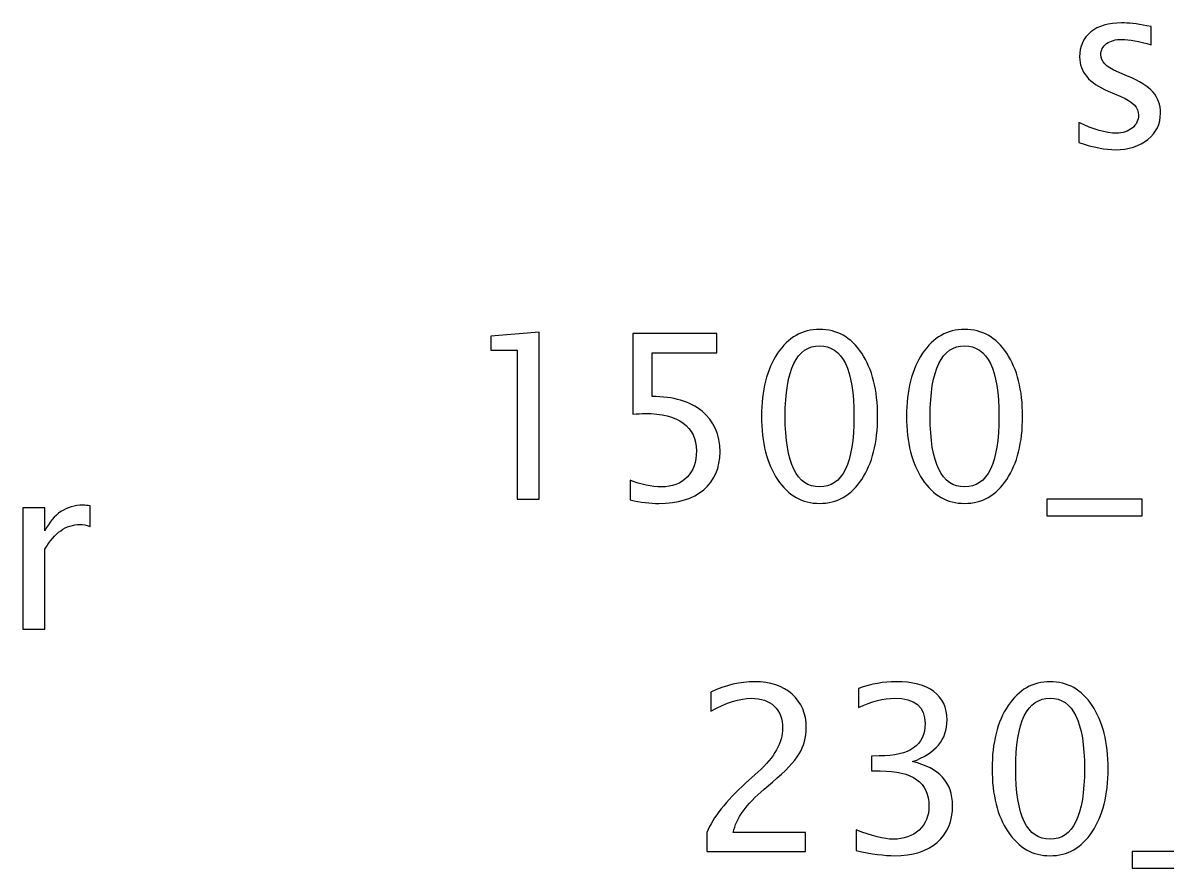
# Model space of a CAD drawing. Header units: centimetres. Extents: x -87 to 69, y -70 to 88.
# Drawn here: x -38.19 to -24.98, y 55.85 to 65.6 of the extents above; entities that cross this region are included whole.
import ezdxf

# ---------------------------------------------------------------- set-up
doc = ezdxf.new("R2010")
doc.units = ezdxf.units.CM
doc.header["$MEASUREMENT"] = 0
doc.layers.add('Layer 1', color=7, linetype='Continuous')

msp = doc.modelspace()

# ---------------------------------------------------------------- linework, layer by layer
at = {"layer": 'Layer 1'}
for points, knots in [([(-26.00073, 64.22071), (-26.00073, 64.22071), (-26.00073, 64.45354), (-26.00073, 64.45354), (-26.00073, 64.45354), (-25.83448, 64.37064), (-25.69029, 64.32919), (-25.56726, 64.32919), (-25.56726, 64.32919), (-25.49405, 64.32919), (-25.4332, 64.34903), (-25.38513, 64.38872), (-25.38513, 64.38872), (-25.33707, 64.42797), (-25.31282, 64.47736), (-25.31282, 64.53689), (-25.31282, 64.53689), (-25.31282, 64.62376), (-25.38028, 64.69564), (-25.51522, 64.75252), (-25.51522, 64.75252), (-25.51522, 64.75252), (-25.66383, 64.81558), (-25.66383, 64.81558), (-25.66383, 64.81558), (-25.88299, 64.90642), (-25.99279, 65.03783), (-25.99279, 65.20849), (-25.99279, 65.20849), (-25.99279, 65.33064), (-25.94958, 65.42677), (-25.86315, 65.49688), (-25.86315, 65.49688), (-25.77672, 65.567), (-25.6581, 65.60183), (-25.50772, 65.60183), (-25.50772, 65.60183), (-25.42967, 65.60183), (-25.33266, 65.59125), (-25.21757, 65.56964), (-25.21757, 65.56964), (-25.21757, 65.56964), (-25.16465, 65.5595), (-25.16465, 65.5595), (-25.16465, 65.5595), (-25.16465, 65.5595), (-25.16465, 65.34783), (-25.16465, 65.34783), (-25.16465, 65.34783), (-25.3062, 65.39017), (-25.41909, 65.41133), (-25.50332, 65.41133), (-25.50332, 65.41133), (-25.5774, 65.41133), (-25.63605, 65.39502), (-25.68059, 65.36283), (-25.68059, 65.36283), (-25.72468, 65.33064), (-25.74673, 65.28742), (-25.74673, 65.23318), (-25.74673, 65.23318), (-25.74673, 65.15689), (-25.685, 65.09207), (-25.56108, 65.0396), (-25.56108, 65.0396), (-25.56108, 65.0396), (-25.43893, 64.988), (-25.43893, 64.988), (-25.43893, 64.988), (-25.30047, 64.92979), (-25.20257, 64.86806), (-25.14525, 64.80323), (-25.14525, 64.80323), (-25.08748, 64.73841), (-25.05882, 64.65727), (-25.05882, 64.56026), (-25.05882, 64.56026), (-25.05882, 64.43723), (-25.10732, 64.33625), (-25.20478, 64.25731), (-25.20478, 64.25731), (-25.30179, 64.17838), (-25.42615, 64.13869), (-25.5774, 64.13869), (-25.5774, 64.13869), (-25.69381, 64.13869), (-25.83448, 64.16603), (-26.00073, 64.22071)], [0, 0, 0, 0, 0.04347826, 0.04347826, 0.04347826, 0.04347826, 0.08695652, 0.08695652, 0.08695652, 0.08695652, 0.13043478, 0.13043478, 0.13043478, 0.13043478, 0.17391304, 0.17391304, 0.17391304, 0.17391304, 0.2173913, 0.2173913, 0.2173913, 0.2173913, 0.26086957, 0.26086957, 0.26086957, 0.26086957, 0.30434783, 0.30434783, 0.30434783, 0.30434783, 0.34782609, 0.34782609, 0.34782609, 0.34782609, 0.39130435, 0.39130435, 0.39130435, 0.39130435, 0.43478261, 0.43478261, 0.43478261, 0.43478261, 0.47826087, 0.47826087, 0.47826087, 0.47826087, 0.52173913, 0.52173913, 0.52173913, 0.52173913, 0.56521739, 0.56521739, 0.56521739, 0.56521739, 0.60869565, 0.60869565, 0.60869565, 0.60869565, 0.65217391, 0.65217391, 0.65217391, 0.65217391, 0.69565217, 0.69565217, 0.69565217, 0.69565217, 0.73913043, 0.73913043, 0.73913043, 0.73913043, 0.7826087, 0.7826087, 0.7826087, 0.7826087, 0.82608696, 0.82608696, 0.82608696, 0.82608696, 0.86956522, 0.86956522, 0.86956522, 0.86956522, 0.91304348, 0.91304348, 0.91304348, 0.91304348, 1, 1, 1, 1]), ([(-28.99295, 60.05706), (-29.19359, 60.05706), (-29.35543, 60.14922), (-29.47802, 60.3331), (-29.47802, 60.3331), (-29.60105, 60.51699), (-29.66234, 60.75952), (-29.66234, 61.06115), (-29.66234, 61.06115), (-29.66234, 61.36277), (-29.60105, 61.60531), (-29.47802, 61.78919), (-29.47802, 61.78919), (-29.35543, 61.97308), (-29.19359, 62.06524), (-28.99295, 62.06524), (-28.99295, 62.06524), (-28.79142, 62.06524), (-28.62959, 61.97352), (-28.507, 61.79007), (-28.507, 61.79007), (-28.38485, 61.60663), (-28.32355, 61.36365), (-28.32355, 61.06115), (-28.32355, 61.06115), (-28.32355, 60.75952), (-28.38485, 60.51699), (-28.507, 60.3331), (-28.507, 60.3331), (-28.62959, 60.14922), (-28.79142, 60.05706), (-28.99295, 60.05706)], [0, 0, 0, 0, 0.11111111, 0.11111111, 0.11111111, 0.11111111, 0.22222222, 0.22222222, 0.22222222, 0.22222222, 0.33333333, 0.33333333, 0.33333333, 0.33333333, 0.44444444, 0.44444444, 0.44444444, 0.44444444, 0.55555556, 0.55555556, 0.55555556, 0.55555556, 0.66666667, 0.66666667, 0.66666667, 0.66666667, 0.77777778, 0.77777778, 0.77777778, 0.77777778, 1, 1, 1, 1]), ([(-27.3199, 60.05706), (-27.52054, 60.05706), (-27.68238, 60.14922), (-27.80497, 60.3331), (-27.80497, 60.3331), (-27.928, 60.51699), (-27.98929, 60.75952), (-27.98929, 61.06115), (-27.98929, 61.06115), (-27.98929, 61.36277), (-27.928, 61.60531), (-27.80497, 61.78919), (-27.80497, 61.78919), (-27.68238, 61.97308), (-27.52054, 62.06524), (-27.3199, 62.06524), (-27.3199, 62.06524), (-27.11837, 62.06524), (-26.95654, 61.97352), (-26.83395, 61.79007), (-26.83395, 61.79007), (-26.7118, 61.60663), (-26.6505, 61.36365), (-26.6505, 61.06115), (-26.6505, 61.06115), (-26.6505, 60.75952), (-26.7118, 60.51699), (-26.83395, 60.3331), (-26.83395, 60.3331), (-26.95654, 60.14922), (-27.11837, 60.05706), (-27.3199, 60.05706)], [0, 0, 0, 0, 0.11111111, 0.11111111, 0.11111111, 0.11111111, 0.22222222, 0.22222222, 0.22222222, 0.22222222, 0.33333333, 0.33333333, 0.33333333, 0.33333333, 0.44444444, 0.44444444, 0.44444444, 0.44444444, 0.55555556, 0.55555556, 0.55555556, 0.55555556, 0.66666667, 0.66666667, 0.66666667, 0.66666667, 0.77777778, 0.77777778, 0.77777778, 0.77777778, 1, 1, 1, 1]), ([(-32.48192, 60.10468), (-32.48192, 60.10468), (-32.48192, 61.82712), (-32.48192, 61.82712), (-32.48192, 61.82712), (-32.48192, 61.82712), (-32.78619, 61.82712), (-32.78619, 61.82712), (-32.78619, 61.82712), (-32.78619, 61.82712), (-32.78619, 61.98587), (-32.78619, 61.98587), (-32.78619, 61.98587), (-32.78619, 61.98587), (-32.22792, 62.03349), (-32.22792, 62.03349), (-32.22792, 62.03349), (-32.22792, 62.03349), (-32.22792, 60.10468), (-32.22792, 60.10468), (-32.22792, 60.10468), (-32.22792, 60.10468), (-32.48192, 60.10468), (-32.48192, 60.10468)], [0, 0, 0, 0, 0.14285714, 0.14285714, 0.14285714, 0.14285714, 0.28571429, 0.28571429, 0.28571429, 0.28571429, 0.42857143, 0.42857143, 0.42857143, 0.42857143, 0.57142857, 0.57142857, 0.57142857, 0.57142857, 0.71428571, 0.71428571, 0.71428571, 0.71428571, 1, 1, 1, 1]), ([(-31.17929, 60.09674), (-31.17929, 60.09674), (-31.17929, 60.32428), (-31.17929, 60.32428), (-31.17929, 60.32428), (-31.05273, 60.27313), (-30.93279, 60.24755), (-30.81813, 60.24755), (-30.81813, 60.24755), (-30.6929, 60.24755), (-30.59412, 60.2846), (-30.52224, 60.35868), (-30.52224, 60.35868), (-30.45036, 60.43276), (-30.41464, 60.53463), (-30.41464, 60.66427), (-30.41464, 60.66427), (-30.41464, 60.80362), (-30.46536, 60.91034), (-30.56678, 60.98398), (-30.56678, 60.98398), (-30.6682, 61.05762), (-30.81505, 61.09422), (-31.00687, 61.09422), (-31.00687, 61.09422), (-31.05141, 61.09422), (-31.09859, 61.09113), (-31.14754, 61.08496), (-31.14754, 61.08496), (-31.14754, 61.08496), (-31.14754, 62.01762), (-31.14754, 62.01762), (-31.14754, 62.01762), (-31.14754, 62.01762), (-30.17917, 62.01762), (-30.17917, 62.01762), (-30.17917, 62.01762), (-30.17917, 62.01762), (-30.17917, 61.79537), (-30.17917, 61.79537), (-30.17917, 61.79537), (-30.17917, 61.79537), (-30.92529, 61.79537), (-30.92529, 61.79537), (-30.92529, 61.79537), (-30.92529, 61.79537), (-30.92529, 61.29001), (-30.92529, 61.29001), (-30.92529, 61.29001), (-30.67923, 61.29001), (-30.4874, 61.23357), (-30.34938, 61.12068), (-30.34938, 61.12068), (-30.21136, 61.00823), (-30.14212, 60.85213), (-30.14212, 60.65237), (-30.14212, 60.65237), (-30.14212, 60.46628), (-30.20474, 60.32076), (-30.32998, 60.21536), (-30.32998, 60.21536), (-30.45521, 60.10997), (-30.62807, 60.05706), (-30.84856, 60.05706), (-30.84856, 60.05706), (-30.9469, 60.05706), (-31.05714, 60.07028), (-31.17929, 60.09674)], [0, 0, 0, 0, 0.05555556, 0.05555556, 0.05555556, 0.05555556, 0.11111111, 0.11111111, 0.11111111, 0.11111111, 0.16666667, 0.16666667, 0.16666667, 0.16666667, 0.22222222, 0.22222222, 0.22222222, 0.22222222, 0.27777778, 0.27777778, 0.27777778, 0.27777778, 0.33333333, 0.33333333, 0.33333333, 0.33333333, 0.38888889, 0.38888889, 0.38888889, 0.38888889, 0.44444444, 0.44444444, 0.44444444, 0.44444444, 0.5, 0.5, 0.5, 0.5, 0.55555556, 0.55555556, 0.55555556, 0.55555556, 0.61111111, 0.61111111, 0.61111111, 0.61111111, 0.66666667, 0.66666667, 0.66666667, 0.66666667, 0.72222222, 0.72222222, 0.72222222, 0.72222222, 0.77777778, 0.77777778, 0.77777778, 0.77777778, 0.83333333, 0.83333333, 0.83333333, 0.83333333, 0.88888889, 0.88888889, 0.88888889, 0.88888889, 1, 1, 1, 1]), ([(-28.99339, 60.24755), (-28.72836, 60.24755), (-28.59607, 60.51875), (-28.59607, 61.06115), (-28.59607, 61.06115), (-28.59607, 61.60354), (-28.72836, 61.87474), (-28.99339, 61.87474), (-28.99339, 61.87474), (-29.25753, 61.87474), (-29.38982, 61.60354), (-29.38982, 61.06115), (-29.38982, 61.06115), (-29.38982, 60.51875), (-29.25753, 60.24755), (-28.99339, 60.24755)], [0, 0, 0, 0, 0.2, 0.2, 0.2, 0.2, 0.4, 0.4, 0.4, 0.4, 0.6, 0.6, 0.6, 0.6, 1, 1, 1, 1]), ([(-27.32034, 60.24755), (-27.05531, 60.24755), (-26.92302, 60.51875), (-26.92302, 61.06115), (-26.92302, 61.06115), (-26.92302, 61.60354), (-27.05531, 61.87474), (-27.32034, 61.87474), (-27.32034, 61.87474), (-27.58448, 61.87474), (-27.71677, 61.60354), (-27.71677, 61.06115), (-27.71677, 61.06115), (-27.71677, 60.51875), (-27.58448, 60.24755), (-27.32034, 60.24755)], [0, 0, 0, 0, 0.2, 0.2, 0.2, 0.2, 0.4, 0.4, 0.4, 0.4, 0.6, 0.6, 0.6, 0.6, 1, 1, 1, 1]), ([(-26.37181, 59.91418), (-26.37181, 59.91418), (-26.37181, 60.10468), (-26.37181, 60.10468), (-26.37181, 60.10468), (-26.37181, 60.10468), (-25.27114, 60.10468), (-25.27114, 60.10468), (-25.27114, 60.10468), (-25.27114, 60.10468), (-25.27114, 59.91418), (-25.27114, 59.91418), (-25.27114, 59.91418), (-25.27114, 59.91418), (-26.37181, 59.91418), (-26.37181, 59.91418)], [0, 0, 0, 0, 0.2, 0.2, 0.2, 0.2, 0.4, 0.4, 0.4, 0.4, 0.6, 0.6, 0.6, 0.6, 1, 1, 1, 1]), ([(-38.1869, 58.60468), (-38.1869, 58.60468), (-38.1869, 60.00697), (-38.1869, 60.00697), (-38.1869, 60.00697), (-38.1869, 60.00697), (-37.9329, 60.00697), (-37.9329, 60.00697), (-37.9329, 60.00697), (-37.9329, 60.00697), (-37.9329, 59.74195), (-37.9329, 59.74195), (-37.9329, 59.74195), (-37.83192, 59.93818), (-37.68552, 60.03607), (-37.49325, 60.03607), (-37.49325, 60.03607), (-37.46723, 60.03607), (-37.43989, 60.03387), (-37.41167, 60.02946), (-37.41167, 60.02946), (-37.41167, 60.02946), (-37.41167, 59.79178), (-37.41167, 59.79178), (-37.41167, 59.79178), (-37.45577, 59.80633), (-37.49457, 59.81382), (-37.52809, 59.81382), (-37.52809, 59.81382), (-37.68948, 59.81382), (-37.82442, 59.71857), (-37.9329, 59.52763), (-37.9329, 59.52763), (-37.9329, 59.52763), (-37.9329, 58.60468), (-37.9329, 58.60468), (-37.9329, 58.60468), (-37.9329, 58.60468), (-38.1869, 58.60468), (-38.1869, 58.60468)], [0, 0, 0, 0, 0.09090909, 0.09090909, 0.09090909, 0.09090909, 0.18181818, 0.18181818, 0.18181818, 0.18181818, 0.27272727, 0.27272727, 0.27272727, 0.27272727, 0.36363636, 0.36363636, 0.36363636, 0.36363636, 0.45454545, 0.45454545, 0.45454545, 0.45454545, 0.54545455, 0.54545455, 0.54545455, 0.54545455, 0.63636364, 0.63636364, 0.63636364, 0.63636364, 0.72727273, 0.72727273, 0.72727273, 0.72727273, 0.81818182, 0.81818182, 0.81818182, 0.81818182, 1, 1, 1, 1]), ([(-30.29538, 56.03892), (-30.29538, 56.03892), (-30.29538, 56.26117), (-30.29538, 56.26117), (-30.29538, 56.26117), (-30.22129, 56.43447), (-30.0718, 56.62365), (-29.84647, 56.82782), (-29.84647, 56.82782), (-29.84647, 56.82782), (-29.70095, 56.95835), (-29.70095, 56.95835), (-29.70095, 56.95835), (-29.51353, 57.12856), (-29.41961, 57.29701), (-29.41961, 57.46458), (-29.41961, 57.46458), (-29.41961, 57.57174), (-29.4518, 57.65552), (-29.51574, 57.71682), (-29.51574, 57.71682), (-29.57968, 57.77811), (-29.66831, 57.80898), (-29.78076, 57.80898), (-29.78076, 57.80898), (-29.91217, 57.80898), (-30.06783, 57.75871), (-30.24775, 57.65817), (-30.24775, 57.65817), (-30.24775, 57.65817), (-30.24775, 57.88042), (-30.24775, 57.88042), (-30.24775, 57.88042), (-30.07798, 57.95979), (-29.90908, 57.99948), (-29.74063, 57.99948), (-29.74063, 57.99948), (-29.5616, 57.99948), (-29.41784, 57.95141), (-29.30936, 57.85484), (-29.30936, 57.85484), (-29.20133, 57.75827), (-29.14709, 57.63039), (-29.14709, 57.47075), (-29.14709, 57.47075), (-29.14709, 57.3561), (-29.17443, 57.25424), (-29.22911, 57.1656), (-29.22911, 57.1656), (-29.28423, 57.07653), (-29.38609, 56.96893), (-29.53558, 56.84193), (-29.53558, 56.84193), (-29.53558, 56.84193), (-29.63392, 56.75814), (-29.63392, 56.75814), (-29.63392, 56.75814), (-29.83853, 56.58484), (-29.95671, 56.41904), (-29.98846, 56.26117), (-29.98846, 56.26117), (-29.98846, 56.26117), (-29.15502, 56.26117), (-29.15502, 56.26117), (-29.15502, 56.26117), (-29.15502, 56.26117), (-29.15502, 56.03892), (-29.15502, 56.03892), (-29.15502, 56.03892), (-29.15502, 56.03892), (-30.29538, 56.03892), (-30.29538, 56.03892)], [0, 0, 0, 0, 0.05263158, 0.05263158, 0.05263158, 0.05263158, 0.10526316, 0.10526316, 0.10526316, 0.10526316, 0.15789474, 0.15789474, 0.15789474, 0.15789474, 0.21052632, 0.21052632, 0.21052632, 0.21052632, 0.26315789, 0.26315789, 0.26315789, 0.26315789, 0.31578947, 0.31578947, 0.31578947, 0.31578947, 0.36842105, 0.36842105, 0.36842105, 0.36842105, 0.42105263, 0.42105263, 0.42105263, 0.42105263, 0.47368421, 0.47368421, 0.47368421, 0.47368421, 0.52631579, 0.52631579, 0.52631579, 0.52631579, 0.57894737, 0.57894737, 0.57894737, 0.57894737, 0.63157895, 0.63157895, 0.63157895, 0.63157895, 0.68421053, 0.68421053, 0.68421053, 0.68421053, 0.73684211, 0.73684211, 0.73684211, 0.73684211, 0.78947368, 0.78947368, 0.78947368, 0.78947368, 0.84210526, 0.84210526, 0.84210526, 0.84210526, 0.89473684, 0.89473684, 0.89473684, 0.89473684, 1, 1, 1, 1]), ([(-28.57206, 56.05215), (-28.57206, 56.05215), (-28.57206, 56.29027), (-28.57206, 56.29027), (-28.57206, 56.29027), (-28.39038, 56.21795), (-28.24794, 56.18179), (-28.14343, 56.18179), (-28.14343, 56.18179), (-28.0204, 56.18179), (-27.92118, 56.21707), (-27.84489, 56.28807), (-27.84489, 56.28807), (-27.7686, 56.35907), (-27.73068, 56.45167), (-27.73068, 56.56544), (-27.73068, 56.56544), (-27.73068, 56.83531), (-27.91854, 56.97025), (-28.29424, 56.97025), (-28.29424, 56.97025), (-28.29424, 56.97025), (-28.39478, 56.97025), (-28.39478, 56.97025), (-28.39478, 56.97025), (-28.39478, 56.97025), (-28.39478, 57.14091), (-28.39478, 57.14091), (-28.39478, 57.14091), (-28.39478, 57.14091), (-28.30571, 57.14223), (-28.30571, 57.14223), (-28.30571, 57.14223), (-27.95249, 57.14223), (-27.77566, 57.26659), (-27.77566, 57.51573), (-27.77566, 57.51573), (-27.77566, 57.71108), (-27.89296, 57.80898), (-28.12711, 57.80898), (-28.12711, 57.80898), (-28.25279, 57.80898), (-28.39214, 57.77282), (-28.5456, 57.7005), (-28.5456, 57.7005), (-28.5456, 57.7005), (-28.5456, 57.92275), (-28.5456, 57.92275), (-28.5456, 57.92275), (-28.39523, 57.9739), (-28.25015, 57.99948), (-28.1108, 57.99948), (-28.1108, 57.99948), (-27.92118, 57.99948), (-27.77522, 57.96156), (-27.6738, 57.88571), (-27.6738, 57.88571), (-27.57237, 57.8103), (-27.52166, 57.7005), (-27.52166, 57.55674), (-27.52166, 57.55674), (-27.52166, 57.33229), (-27.65439, 57.17222), (-27.9203, 57.07697), (-27.9203, 57.07697), (-27.61206, 57.00509), (-27.45816, 56.8362), (-27.45816, 56.56941), (-27.45816, 56.56941), (-27.45816, 56.38949), (-27.51769, 56.24794), (-27.63631, 56.14519), (-27.63631, 56.14519), (-27.75493, 56.04245), (-27.91809, 55.9913), (-28.12535, 55.9913), (-28.12535, 55.9913), (-28.24353, 55.9913), (-28.39214, 56.01158), (-28.57206, 56.05215)], [0, 0, 0, 0, 0.04761905, 0.04761905, 0.04761905, 0.04761905, 0.0952381, 0.0952381, 0.0952381, 0.0952381, 0.14285714, 0.14285714, 0.14285714, 0.14285714, 0.19047619, 0.19047619, 0.19047619, 0.19047619, 0.23809524, 0.23809524, 0.23809524, 0.23809524, 0.28571429, 0.28571429, 0.28571429, 0.28571429, 0.33333333, 0.33333333, 0.33333333, 0.33333333, 0.38095238, 0.38095238, 0.38095238, 0.38095238, 0.42857143, 0.42857143, 0.42857143, 0.42857143, 0.47619048, 0.47619048, 0.47619048, 0.47619048, 0.52380952, 0.52380952, 0.52380952, 0.52380952, 0.57142857, 0.57142857, 0.57142857, 0.57142857, 0.61904762, 0.61904762, 0.61904762, 0.61904762, 0.66666667, 0.66666667, 0.66666667, 0.66666667, 0.71428571, 0.71428571, 0.71428571, 0.71428571, 0.76190476, 0.76190476, 0.76190476, 0.76190476, 0.80952381, 0.80952381, 0.80952381, 0.80952381, 0.85714286, 0.85714286, 0.85714286, 0.85714286, 0.9047619, 0.9047619, 0.9047619, 0.9047619, 1, 1, 1, 1]), ([(-26.3328, 55.9913), (-26.53344, 55.9913), (-26.69528, 56.08346), (-26.81787, 56.26734), (-26.81787, 56.26734), (-26.9409, 56.45123), (-27.00219, 56.69376), (-27.00219, 56.99539), (-27.00219, 56.99539), (-27.00219, 57.29701), (-26.9409, 57.53955), (-26.81787, 57.72343), (-26.81787, 57.72343), (-26.69528, 57.90732), (-26.53344, 57.99948), (-26.3328, 57.99948), (-26.3328, 57.99948), (-26.13127, 57.99948), (-25.96944, 57.90776), (-25.84685, 57.72431), (-25.84685, 57.72431), (-25.7247, 57.54087), (-25.6634, 57.29789), (-25.6634, 56.99539), (-25.6634, 56.99539), (-25.6634, 56.69376), (-25.7247, 56.45123), (-25.84685, 56.26734), (-25.84685, 56.26734), (-25.96944, 56.08346), (-26.13127, 55.9913), (-26.3328, 55.9913)], [0, 0, 0, 0, 0.11111111, 0.11111111, 0.11111111, 0.11111111, 0.22222222, 0.22222222, 0.22222222, 0.22222222, 0.33333333, 0.33333333, 0.33333333, 0.33333333, 0.44444444, 0.44444444, 0.44444444, 0.44444444, 0.55555556, 0.55555556, 0.55555556, 0.55555556, 0.66666667, 0.66666667, 0.66666667, 0.66666667, 0.77777778, 0.77777778, 0.77777778, 0.77777778, 1, 1, 1, 1]), ([(-26.33324, 56.18179), (-26.06821, 56.18179), (-25.93592, 56.45299), (-25.93592, 56.99539), (-25.93592, 56.99539), (-25.93592, 57.53778), (-26.06821, 57.80898), (-26.33324, 57.80898), (-26.33324, 57.80898), (-26.59738, 57.80898), (-26.72967, 57.53778), (-26.72967, 56.99539), (-26.72967, 56.99539), (-26.72967, 56.45299), (-26.59738, 56.18179), (-26.33324, 56.18179)], [0, 0, 0, 0, 0.2, 0.2, 0.2, 0.2, 0.4, 0.4, 0.4, 0.4, 0.6, 0.6, 0.6, 0.6, 1, 1, 1, 1]), ([(-25.38471, 55.84842), (-25.38471, 55.84842), (-25.38471, 56.03892), (-25.38471, 56.03892), (-25.38471, 56.03892), (-25.38471, 56.03892), (-24.28404, 56.03892), (-24.28404, 56.03892), (-24.28404, 56.03892), (-24.28404, 56.03892), (-24.28404, 55.84842), (-24.28404, 55.84842), (-24.28404, 55.84842), (-24.28404, 55.84842), (-25.38471, 55.84842), (-25.38471, 55.84842)], [0, 0, 0, 0, 0.2, 0.2, 0.2, 0.2, 0.4, 0.4, 0.4, 0.4, 0.6, 0.6, 0.6, 0.6, 1, 1, 1, 1])]:
    msp.add_open_spline(points, degree=3, knots=knots, dxfattribs=at)

doc.saveas('drawing.dxf')
